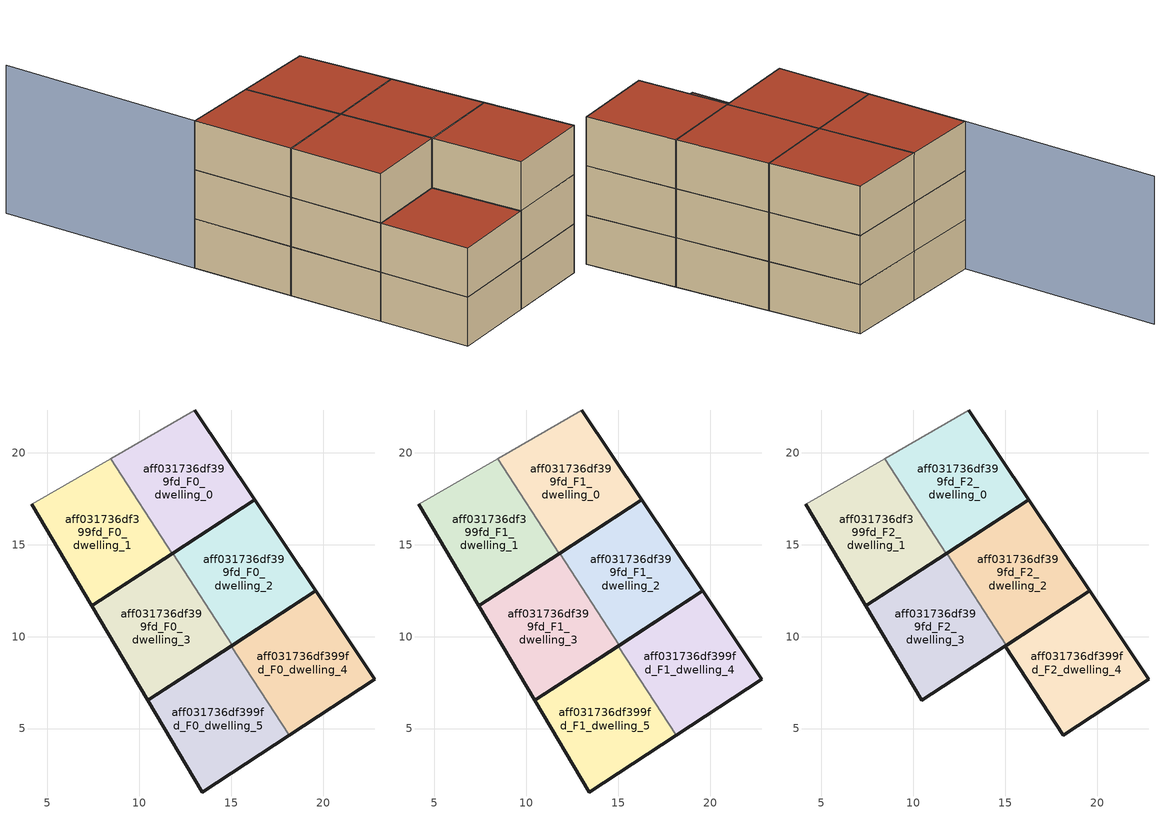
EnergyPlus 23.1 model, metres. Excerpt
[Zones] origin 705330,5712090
aff031736df399fd_F0_dwelling_0
 floor ground (EU_floor_Construction): 16.28,17.44 13.01,22.33 8.43,19.68 11.79,14.52 z0
 wall outside (EU_wall_Construction): 13.01,22.33 16.28,17.44 11.79,14.52 z0:3
 wall to aff031736df399fd_F0_dwelling_1 (EU_wall_Construction): 11.79,14.52 8.43,19.68 z0:3
 wall adiabatic (EU_wall_Construction): 8.43,19.68 13.01,22.33 z0:3
aff031736df399fd_F0_dwelling_1
 floor ground (EU_floor_Construction): 11.79,14.52 8.43,19.68 4.14,17.19 7.41,11.67 z0
 wall outside (EU_wall_Construction): 11.79,14.52 7.41,11.67 4.14,17.19 z0:3
 wall adiabatic (EU_wall_Construction): 4.14,17.19 8.43,19.68 z0:3
aff031736df399fd_F0_dwelling_2
 floor ground (EU_floor_Construction): 19.59,12.48 16.28,17.44 11.81,14.53 15.06,9.53 z0
 wall outside (EU_wall_Construction): 11.81,14.53 16.28,17.44 19.59,12.48 15.06,9.53 z0:3
 wall to aff031736df399fd_F0_dwelling_3 (EU_wall_Construction): 15.06,9.53 11.81,14.53 z0:3
aff031736df399fd_F0_dwelling_3
 floor ground (EU_floor_Construction): 15.06,9.53 11.81,14.53 7.41,11.67 10.45,6.54 z0
 wall outside (EU_wall_Construction): 15.06,9.53 10.45,6.54 7.41,11.67 11.81,14.53 z0:3
aff031736df399fd_F0_dwelling_4
 floor ground (EU_floor_Construction): 22.81,7.68 19.59,12.48 14.99,9.49 18.14,4.64 z0
 wall outside (EU_wall_Construction): 14.99,9.49 19.59,12.48 22.81,7.68 18.14,4.64 z0:3
 wall to aff031736df399fd_F0_dwelling_5 (EU_wall_Construction): 18.14,4.64 14.99,9.49 z0:3
aff031736df399fd_F0_dwelling_5
 floor ground (EU_floor_Construction): 18.14,4.64 14.99,9.49 10.45,6.54 13.41,1.55 z0
 wall outside (EU_wall_Construction): 18.14,4.64 13.41,1.55 10.45,6.54 14.99,9.49 z0:3
aff031736df399fd_F1_dwelling_0
 floor to aff031736df399fd_F0_dwelling_0 (EU_floor_Construction): 16.28,17.44 13.01,22.33 8.43,19.68 11.79,14.52 z3
 wall outside (EU_wall_Construction): 13.01,22.33 16.28,17.44 11.79,14.52 z3:6
 wall to aff031736df399fd_F1_dwelling_1 (EU_wall_Construction): 11.79,14.52 8.43,19.68 z3:6
 wall adiabatic (EU_wall_Construction): 8.43,19.68 13.01,22.33 z3:6
aff031736df399fd_F1_dwelling_1
 floor to aff031736df399fd_F0_dwelling_1 (EU_floor_Construction): 11.79,14.52 8.43,19.68 4.14,17.19 7.41,11.67 z3
 wall outside (EU_wall_Construction): 11.79,14.52 7.41,11.67 4.14,17.19 z3:6
 wall adiabatic (EU_wall_Construction): 4.14,17.19 8.43,19.68 z3:6
aff031736df399fd_F1_dwelling_2
 floor to aff031736df399fd_F0_dwelling_2 (EU_floor_Construction): 19.59,12.48 16.28,17.44 11.81,14.53 15.06,9.53 z3
 wall outside (EU_wall_Construction): 11.81,14.53 16.28,17.44 19.59,12.48 15.06,9.53 z3:6
 wall to aff031736df399fd_F1_dwelling_3 (EU_wall_Construction): 15.06,9.53 11.81,14.53 z3:6
aff031736df399fd_F1_dwelling_3
 floor to aff031736df399fd_F0_dwelling_3 (EU_floor_Construction): 15.06,9.53 11.81,14.53 7.41,11.67 10.45,6.54 z3
 wall outside (EU_wall_Construction): 15.06,9.53 10.45,6.54 7.41,11.67 11.81,14.53 z3:6
aff031736df399fd_F1_dwelling_4
 floor to aff031736df399fd_F0_dwelling_4 (EU_floor_Construction): 22.81,7.68 19.59,12.48 14.99,9.49 18.14,4.64 z3
 wall outside (EU_wall_Construction): 14.99,9.49 19.59,12.48 22.81,7.68 18.14,4.64 z3:6
 wall to aff031736df399fd_F1_dwelling_5 (EU_wall_Construction): 18.14,4.64 14.99,9.49 z3:6
aff031736df399fd_F1_dwelling_5
 floor to aff031736df399fd_F0_dwelling_5 (EU_floor_Construction): 18.14,4.64 14.99,9.49 10.45,6.54 13.41,1.55 z3
 wall outside (EU_wall_Construction): 18.14,4.64 13.41,1.55 10.45,6.54 14.99,9.49 z3:6
 roof outside (EU_roof_Construction): 14.99,9.49 18.14,4.64 13.41,1.55 10.45,6.54 z6
aff031736df399fd_F2_dwelling_0
 floor to aff031736df399fd_F1_dwelling_0 (EU_floor_Construction): 16.28,17.44 13.01,22.33 8.43,19.68 11.79,14.52 z6
 wall outside (EU_wall_Construction): 13.01,22.33 16.28,17.44 11.79,14.52 z6:9
 wall to aff031736df399fd_F2_dwelling_1 (EU_wall_Construction): 11.79,14.52 8.43,19.68 z6:9
 wall adiabatic (EU_wall_Construction): 8.43,19.68 13.01,22.33 z6:9
 roof outside (EU_roof_Construction): 13.01,22.33 16.28,17.44 11.79,14.52 8.43,19.68 z9
aff031736df399fd_F2_dwelling_1
 floor to aff031736df399fd_F1_dwelling_1 (EU_floor_Construction): 11.79,14.52 8.43,19.68 4.14,17.19 7.41,11.67 z6
 wall outside (EU_wall_Construction): 11.79,14.52 7.41,11.67 4.14,17.19 z6:9
 wall adiabatic (EU_wall_Construction): 4.14,17.19 8.43,19.68 z6:9
 roof outside (EU_roof_Construction): 8.43,19.68 11.79,14.52 7.41,11.67 4.14,17.19 z9
aff031736df399fd_F2_dwelling_2
 floor to aff031736df399fd_F1_dwelling_2 (EU_floor_Construction): 19.59,12.48 16.28,17.44 11.81,14.53 15.06,9.53 z6
 wall outside (EU_wall_Construction): 11.81,14.53 16.28,17.44 19.59,12.48 15.06,9.53 z6:9
 wall to aff031736df399fd_F2_dwelling_3 (EU_wall_Construction): 15.06,9.53 11.81,14.53 z6:9
 roof outside (EU_roof_Construction): 16.28,17.44 19.59,12.48 15.06,9.53 11.81,14.53 z9
aff031736df399fd_F2_dwelling_3
 floor to aff031736df399fd_F1_dwelling_3 (EU_floor_Construction): 15.06,9.53 11.81,14.53 7.41,11.67 10.45,6.54 z6
 wall outside (EU_wall_Construction): 15.06,9.53 10.45,6.54 7.41,11.67 11.81,14.53 z6:9
 roof outside (EU_roof_Construction): 11.81,14.53 15.06,9.53 10.45,6.54 7.41,11.67 z9
aff031736df399fd_F2_dwelling_4
 floor to aff031736df399fd_F1_dwelling_4 (EU_floor_Construction): 22.81,7.68 19.59,12.48 14.99,9.49 18.14,4.64 z6
 wall outside (EU_wall_Construction): 22.81,7.68 18.14,4.64 14.99,9.49 19.59,12.48 22.81,7.68 z6:9
 roof outside (EU_roof_Construction): 19.59,12.48 22.81,7.68 18.14,4.64 14.99,9.49 z9
shading: 13.01,22.33 4.15,17.17 / 4.15,17.17 -2.21,28.1 z0:9
[Building]
EU S2 Campaign: North Axis=0; Terrain=City; Solar Distribution=FullExterior
[Site:Location]
London: Latitude=51.5; Longitude=-0.5; Time Zone=0; Elevation=25
[SizingPeriod:WeatherFileDays]
AnnualSizingPeriod: Begin Month=1; Begin Day of Month=1; End Month=12; End Day of Month=31; Day of Week for Start Day=Monday; Use Weather File Daylight Saving Period=No; Use Weather File Rain and Snow Indicators=No
[MATERIAL]
EU_InternalMass_Material: Roughness=MediumRough; Thickness=0.1; Conductivity=1; Density=1800; Specific Heat=900; Thermal Absorptance=0.9; Solar Absorptance=0.7; Visible Absorptance=0.7
[MATERIAL:NOMASS] Roughness=MediumRough; Thermal Absorptance=0.9; Solar Absorptance=0.7; Visible Absorptance=0.7
Name | Thermal Resistance
EU_wall_NoMass | 1.04674
EU_roof_NoMass | 4.32442
EU_floor_NoMass | 2.04616
[CONSTRUCTION]
EU_wall_Construction: EU_wall_NoMass
EU_roof_Construction: EU_roof_NoMass
EU_floor_Construction: EU_floor_NoMass
EU_InternalMass_Construction: EU_InternalMass_Material
[ZONE] Type=1; Multiplier=1; Ceiling Height=autocalculate; Floor Area=autocalculate; Part of Total Floor Area=Yes
Name | Volume
aff031736df399fd_F0_dwelling_0; aff031736df399fd_F1_dwelling_0; aff031736df399fd_F2_dwelling_0 | 95.9963
aff031736df399fd_F0_dwelling_1; aff031736df399fd_F1_dwelling_1; aff031736df399fd_F2_dwelling_1 | 96.0132
aff031736df399fd_F0_dwelling_2; aff031736df399fd_F1_dwelling_2; aff031736df399fd_F2_dwelling_2 | 96.0117
aff031736df399fd_F0_dwelling_3; aff031736df399fd_F1_dwelling_3; aff031736df399fd_F2_dwelling_3 | 96.0103
aff031736df399fd_F0_dwelling_4; aff031736df399fd_F1_dwelling_4; aff031736df399fd_F2_dwelling_4 | 96.0154
aff031736df399fd_F0_dwelling_5; aff031736df399fd_F1_dwelling_5 | 96.0044
[INTERNALMASS] Construction=EU_InternalMass_Construction
Name | Zone or ZoneList | Surface Area
aff031736df399fd_F0_dwelling_0_EU_InternalMass | aff031736df399fd_F0_dwelling_0 | 31.9991
aff031736df399fd_F0_dwelling_1_EU_InternalMass | aff031736df399fd_F0_dwelling_1 | 32.0041
aff031736df399fd_F0_dwelling_2_EU_InternalMass | aff031736df399fd_F0_dwelling_2 | 32.0029
aff031736df399fd_F0_dwelling_3_EU_InternalMass | aff031736df399fd_F0_dwelling_3 | 32.0046
aff031736df399fd_F0_dwelling_4_EU_InternalMass | aff031736df399fd_F0_dwelling_4 | 32.0043
aff031736df399fd_F0_dwelling_5_EU_InternalMass | aff031736df399fd_F0_dwelling_5 | 32.0032
aff031736df399fd_F1_dwelling_0_EU_InternalMass | aff031736df399fd_F1_dwelling_0 | 31.9991
aff031736df399fd_F1_dwelling_1_EU_InternalMass | aff031736df399fd_F1_dwelling_1 | 32.0041
aff031736df399fd_F1_dwelling_2_EU_InternalMass | aff031736df399fd_F1_dwelling_2 | 32.0029
aff031736df399fd_F1_dwelling_3_EU_InternalMass | aff031736df399fd_F1_dwelling_3 | 32.0046
aff031736df399fd_F1_dwelling_4_EU_InternalMass | aff031736df399fd_F1_dwelling_4 | 32.0043
aff031736df399fd_F1_dwelling_5_EU_InternalMass | aff031736df399fd_F1_dwelling_5 | 32.0032
aff031736df399fd_F2_dwelling_0_EU_InternalMass | aff031736df399fd_F2_dwelling_0 | 38.4038
aff031736df399fd_F2_dwelling_1_EU_InternalMass | aff031736df399fd_F2_dwelling_1 | 38.4027
aff031736df399fd_F2_dwelling_2_EU_InternalMass | aff031736df399fd_F2_dwelling_2 | 38.4018
aff031736df399fd_F2_dwelling_3_EU_InternalMass | aff031736df399fd_F2_dwelling_3 | 38.4031
aff031736df399fd_F2_dwelling_4_EU_InternalMass | aff031736df399fd_F2_dwelling_4 | 38.4012
[OTHEREQUIPMENT] Fuel Type=Electricity; Design Level Calculation Method=Watts/Area; Power per Zone Floor Area=1; Fraction Latent=0; Fraction Radiant=0; Fraction Lost=0; Carbon Dioxide Generation Rate=0; EndUse Subcategory=EU_Step8_InternalGains
Name | Zone or ZoneList or Space or SpaceList | Schedule
EU_Step8_InternalGain_aff031736df399fd_F0_dwelling_0_f000 | aff031736df399fd_F0_dwelling_0 | EU_Step8_GainSchedule_aff031736df399fd_F0_dwelling_0_f000
EU_Step8_InternalGain_aff031736df399fd_F0_dwelling_1_f000 | aff031736df399fd_F0_dwelling_1 | EU_Step8_GainSchedule_aff031736df399fd_F0_dwelling_1_f000
EU_Step8_InternalGain_aff031736df399fd_F0_dwelling_2_f000 | aff031736df399fd_F0_dwelling_2 | EU_Step8_GainSchedule_aff031736df399fd_F0_dwelling_2_f000
EU_Step8_InternalGain_aff031736df399fd_F0_dwelling_3_f000 | aff031736df399fd_F0_dwelling_3 | EU_Step8_GainSchedule_aff031736df399fd_F0_dwelling_3_f000
EU_Step8_InternalGain_aff031736df399fd_F0_dwelling_4_f000 | aff031736df399fd_F0_dwelling_4 | EU_Step8_GainSchedule_aff031736df399fd_F0_dwelling_4_f000
EU_Step8_InternalGain_aff031736df399fd_F0_dwelling_5_f000 | aff031736df399fd_F0_dwelling_5 | EU_Step8_GainSchedule_aff031736df399fd_F0_dwelling_5_f000
EU_Step8_InternalGain_aff031736df399fd_F1_dwelling_0_f000 | aff031736df399fd_F1_dwelling_0 | EU_Step8_GainSchedule_aff031736df399fd_F1_dwelling_0_f000
EU_Step8_InternalGain_aff031736df399fd_F1_dwelling_1_f000 | aff031736df399fd_F1_dwelling_1 | EU_Step8_GainSchedule_aff031736df399fd_F1_dwelling_1_f000
EU_Step8_InternalGain_aff031736df399fd_F1_dwelling_2_f000 | aff031736df399fd_F1_dwelling_2 | EU_Step8_GainSchedule_aff031736df399fd_F1_dwelling_2_f000
EU_Step8_InternalGain_aff031736df399fd_F1_dwelling_3_f000 | aff031736df399fd_F1_dwelling_3 | EU_Step8_GainSchedule_aff031736df399fd_F1_dwelling_3_f000
EU_Step8_InternalGain_aff031736df399fd_F1_dwelling_4_f000 | aff031736df399fd_F1_dwelling_4 | EU_Step8_GainSchedule_aff031736df399fd_F1_dwelling_4_f000
EU_Step8_InternalGain_aff031736df399fd_F1_dwelling_5_f000 | aff031736df399fd_F1_dwelling_5 | EU_Step8_GainSchedule_aff031736df399fd_F1_dwelling_5_f000
EU_Step8_InternalGain_aff031736df399fd_F2_dwelling_0_f000 | aff031736df399fd_F2_dwelling_0 | EU_Step8_GainSchedule_aff031736df399fd_F2_dwelling_0_f000
EU_Step8_InternalGain_aff031736df399fd_F2_dwelling_1_f000 | aff031736df399fd_F2_dwelling_1 | EU_Step8_GainSchedule_aff031736df399fd_F2_dwelling_1_f000
EU_Step8_InternalGain_aff031736df399fd_F2_dwelling_2_f000 | aff031736df399fd_F2_dwelling_2 | EU_Step8_GainSchedule_aff031736df399fd_F2_dwelling_2_f000
EU_Step8_InternalGain_aff031736df399fd_F2_dwelling_3_f000 | aff031736df399fd_F2_dwelling_3 | EU_Step8_GainSchedule_aff031736df399fd_F2_dwelling_3_f000
EU_Step8_InternalGain_aff031736df399fd_F2_dwelling_4_f000 | aff031736df399fd_F2_dwelling_4 | EU_Step8_GainSchedule_aff031736df399fd_F2_dwelling_4_f000
[ZONEVENTILATION:DESIGNFLOWRATE] Schedule=EU_AlwaysOn; Design Flow Rate Calculation Method=AirChanges/Hour; Air Changes per Hour=0.488719; Ventilation Type=Natural; Fan Pressure Rise=0; Fan Total Efficiency=1; Constant Term Coefficient=1; Temperature Term Coefficient=0; Velocity Term Coefficient=0; Velocity Squared Term Coefficient=0; Minimum Indoor Temperature=-100; Maximum Indoor Temperature=100; Delta Temperature=-100; Minimum Outdoor Temperature=-100; Maximum Outdoor Temperature=100; Maximum Wind Speed=40
Name | Zone or ZoneList or Space or SpaceList
EU_ConstantAir_aff031736df399fd_F0_dwelling_0 | aff031736df399fd_F0_dwelling_0
EU_ConstantAir_aff031736df399fd_F0_dwelling_1 | aff031736df399fd_F0_dwelling_1
EU_ConstantAir_aff031736df399fd_F0_dwelling_2 | aff031736df399fd_F0_dwelling_2
EU_ConstantAir_aff031736df399fd_F0_dwelling_3 | aff031736df399fd_F0_dwelling_3
EU_ConstantAir_aff031736df399fd_F0_dwelling_4 | aff031736df399fd_F0_dwelling_4
EU_ConstantAir_aff031736df399fd_F0_dwelling_5 | aff031736df399fd_F0_dwelling_5
EU_ConstantAir_aff031736df399fd_F1_dwelling_0 | aff031736df399fd_F1_dwelling_0
EU_ConstantAir_aff031736df399fd_F1_dwelling_1 | aff031736df399fd_F1_dwelling_1
EU_ConstantAir_aff031736df399fd_F1_dwelling_2 | aff031736df399fd_F1_dwelling_2
EU_ConstantAir_aff031736df399fd_F1_dwelling_3 | aff031736df399fd_F1_dwelling_3
EU_ConstantAir_aff031736df399fd_F1_dwelling_4 | aff031736df399fd_F1_dwelling_4
EU_ConstantAir_aff031736df399fd_F1_dwelling_5 | aff031736df399fd_F1_dwelling_5
EU_ConstantAir_aff031736df399fd_F2_dwelling_0 | aff031736df399fd_F2_dwelling_0
EU_ConstantAir_aff031736df399fd_F2_dwelling_1 | aff031736df399fd_F2_dwelling_1
EU_ConstantAir_aff031736df399fd_F2_dwelling_2 | aff031736df399fd_F2_dwelling_2
EU_ConstantAir_aff031736df399fd_F2_dwelling_3 | aff031736df399fd_F2_dwelling_3
EU_ConstantAir_aff031736df399fd_F2_dwelling_4 | aff031736df399fd_F2_dwelling_4
[HVACTEMPLATE:THERMOSTAT] Constant Heating Setpoint=20; Constant Cooling Setpoint=50
EU_HeatOnly_aff031736df399fd_F0_dwelling_0; EU_HeatOnly_aff031736df399fd_F0_dwelling_1; EU_HeatOnly_aff031736df399fd_F0_dwelling_2; EU_HeatOnly_aff031736df399fd_F0_dwelling_3; EU_HeatOnly_aff031736df399fd_F0_dwelling_4; EU_HeatOnly_aff031736df399fd_F0_dwelling_5; EU_HeatOnly_aff031736df399fd_F1_dwelling_0; EU_HeatOnly_aff031736df399fd_F1_dwelling_1; EU_HeatOnly_aff031736df399fd_F1_dwelling_2; EU_HeatOnly_aff031736df399fd_F1_dwelling_3; EU_HeatOnly_aff031736df399fd_F1_dwelling_4; EU_HeatOnly_aff031736df399fd_F1_dwelling_5; EU_HeatOnly_aff031736df399fd_F2_dwelling_0; EU_HeatOnly_aff031736df399fd_F2_dwelling_1; EU_HeatOnly_aff031736df399fd_F2_dwelling_2; EU_HeatOnly_aff031736df399fd_F2_dwelling_3; EU_HeatOnly_aff031736df399fd_F2_dwelling_4
[HVACTEMPLATE:ZONE:IDEALLOADSAIRSYSTEM] System Availability Schedule=EU_AlwaysOn; Maximum Heating Supply Air Temperature=50; Minimum Cooling Supply Air Temperature=13; Maximum Heating Supply Air Humidity Ratio=0.0156; Minimum Cooling Supply Air Humidity Ratio=0.0077; Heating Limit=NoLimit; Cooling Limit=NoLimit; Heating Availability Schedule=EU_AlwaysOn; Cooling Availability Schedule=EU_CoolingOff; Dehumidification Control Type=ConstantSensibleHeatRatio; Cooling Sensible Heat Ratio=0.7; Dehumidification Setpoint=60; Humidification Control Type=None; Humidification Setpoint=30; Outdoor Air Method=None; Outdoor Air Flow Rate per Person=0.00944; Outdoor Air Flow Rate per Zone Floor Area=0; Outdoor Air Flow Rate per Zone=0; Demand Controlled Ventilation Type=None; Outdoor Air Economizer Type=NoEconomizer; Heat Recovery Type=None; Sensible Heat Recovery Effectiveness=0.7; Latent Heat Recovery Effectiveness=0.65
Name | Template Thermostat
aff031736df399fd_F0_dwelling_0 | EU_HeatOnly_aff031736df399fd_F0_dwelling_0
aff031736df399fd_F0_dwelling_1 | EU_HeatOnly_aff031736df399fd_F0_dwelling_1
aff031736df399fd_F0_dwelling_2 | EU_HeatOnly_aff031736df399fd_F0_dwelling_2
aff031736df399fd_F0_dwelling_3 | EU_HeatOnly_aff031736df399fd_F0_dwelling_3
aff031736df399fd_F0_dwelling_4 | EU_HeatOnly_aff031736df399fd_F0_dwelling_4
aff031736df399fd_F0_dwelling_5 | EU_HeatOnly_aff031736df399fd_F0_dwelling_5
aff031736df399fd_F1_dwelling_0 | EU_HeatOnly_aff031736df399fd_F1_dwelling_0
aff031736df399fd_F1_dwelling_1 | EU_HeatOnly_aff031736df399fd_F1_dwelling_1
aff031736df399fd_F1_dwelling_2 | EU_HeatOnly_aff031736df399fd_F1_dwelling_2
aff031736df399fd_F1_dwelling_3 | EU_HeatOnly_aff031736df399fd_F1_dwelling_3
aff031736df399fd_F1_dwelling_4 | EU_HeatOnly_aff031736df399fd_F1_dwelling_4
aff031736df399fd_F1_dwelling_5 | EU_HeatOnly_aff031736df399fd_F1_dwelling_5
aff031736df399fd_F2_dwelling_0 | EU_HeatOnly_aff031736df399fd_F2_dwelling_0
aff031736df399fd_F2_dwelling_1 | EU_HeatOnly_aff031736df399fd_F2_dwelling_1
aff031736df399fd_F2_dwelling_2 | EU_HeatOnly_aff031736df399fd_F2_dwelling_2
aff031736df399fd_F2_dwelling_3 | EU_HeatOnly_aff031736df399fd_F2_dwelling_3
aff031736df399fd_F2_dwelling_4 | EU_HeatOnly_aff031736df399fd_F2_dwelling_4
[SIZING:ZONE] Zone Cooling Design Supply Air Temperature Input Method=SupplyAirTemperature; Zone Cooling Design Supply Air Temperature=13; Zone Heating Design Supply Air Temperature Input Method=SupplyAirTemperature; Zone Heating Design Supply Air Temperature=50; Zone Cooling Design Supply Air Humidity Ratio=0.008; Zone Heating Design Supply Air Humidity Ratio=0.008; Cooling Design Air Flow Method=DesignDay; Cooling Design Air Flow Rate=0; Cooling Minimum Air Flow per Zone Floor Area=0.000762; Cooling Minimum Air Flow=0; Cooling Minimum Air Flow Fraction=0.2; Heating Design Air Flow Method=DesignDay; Heating Design Air Flow Rate=0; Heating Maximum Air Flow per Zone Floor Area=0.002032; Heating Maximum Air Flow=0.141576; Heating Maximum Air Flow Fraction=0.3; Account for Dedicated Outdoor Air System=No; Dedicated Outdoor Air System Control Strategy=NeutralSupplyAir; Dedicated Outdoor Air Low Setpoint Temperature for Design=autosize; Dedicated Outdoor Air High Setpoint Temperature for Design=autosize; Zone Load Sizing Method=Sensible Load Only No Latent Load; Zone Latent Cooling Design Supply Air Humidity Ratio Input Method=HumidityRatioDifference; Zone Cooling Design Supply Air Humidity Ratio Difference=0.005; Zone Latent Heating Design Supply Air Humidity Ratio Input Method=HumidityRatioDifference; Zone Humidification Design Supply Air Humidity Ratio Difference=0.005
aff031736df399fd_F0_dwelling_0; aff031736df399fd_F0_dwelling_1; aff031736df399fd_F0_dwelling_2; aff031736df399fd_F0_dwelling_3; aff031736df399fd_F0_dwelling_4; aff031736df399fd_F0_dwelling_5; aff031736df399fd_F1_dwelling_0; aff031736df399fd_F1_dwelling_1; aff031736df399fd_F1_dwelling_2; aff031736df399fd_F1_dwelling_3; aff031736df399fd_F1_dwelling_4; aff031736df399fd_F1_dwelling_5; aff031736df399fd_F2_dwelling_0; aff031736df399fd_F2_dwelling_1; aff031736df399fd_F2_dwelling_2; aff031736df399fd_F2_dwelling_3; aff031736df399fd_F2_dwelling_4
[SCHEDULE:CONSTANT]
Name | Hourly Value
EU_AlwaysOn | 1
EU_CoolingOff | 0
[SCHEDULE:FILE] Column Number=1; Rows to Skip at Top=0; Number of Hours of Data=8760; Column Separator=Comma; Interpolate to Timestep=No; Minutes per Item=60; Adjust Schedule for Daylight Savings=Yes
Name | File
EU_Step8_GainSchedule_aff031736df399fd_F0_dwelling_0_f000 | ../../schedules/aff031736df399fd/aff031736df399fd_F0_dwelling_0_f000_gain.csv
EU_Step8_GainSchedule_aff031736df399fd_F0_dwelling_1_f000 | ../../schedules/aff031736df399fd/aff031736df399fd_F0_dwelling_1_f000_gain.csv
EU_Step8_GainSchedule_aff031736df399fd_F0_dwelling_2_f000 | ../../schedules/aff031736df399fd/aff031736df399fd_F0_dwelling_2_f000_gain.csv
EU_Step8_GainSchedule_aff031736df399fd_F0_dwelling_3_f000 | ../../schedules/aff031736df399fd/aff031736df399fd_F0_dwelling_3_f000_gain.csv
EU_Step8_GainSchedule_aff031736df399fd_F0_dwelling_4_f000 | ../../schedules/aff031736df399fd/aff031736df399fd_F0_dwelling_4_f000_gain.csv
EU_Step8_GainSchedule_aff031736df399fd_F0_dwelling_5_f000 | ../../schedules/aff031736df399fd/aff031736df399fd_F0_dwelling_5_f000_gain.csv
EU_Step8_GainSchedule_aff031736df399fd_F1_dwelling_0_f000 | ../../schedules/aff031736df399fd/aff031736df399fd_F1_dwelling_0_f000_gain.csv
EU_Step8_GainSchedule_aff031736df399fd_F1_dwelling_1_f000 | ../../schedules/aff031736df399fd/aff031736df399fd_F1_dwelling_1_f000_gain.csv
EU_Step8_GainSchedule_aff031736df399fd_F1_dwelling_2_f000 | ../../schedules/aff031736df399fd/aff031736df399fd_F1_dwelling_2_f000_gain.csv
EU_Step8_GainSchedule_aff031736df399fd_F1_dwelling_3_f000 | ../../schedules/aff031736df399fd/aff031736df399fd_F1_dwelling_3_f000_gain.csv
EU_Step8_GainSchedule_aff031736df399fd_F1_dwelling_4_f000 | ../../schedules/aff031736df399fd/aff031736df399fd_F1_dwelling_4_f000_gain.csv
EU_Step8_GainSchedule_aff031736df399fd_F1_dwelling_5_f000 | ../../schedules/aff031736df399fd/aff031736df399fd_F1_dwelling_5_f000_gain.csv
EU_Step8_GainSchedule_aff031736df399fd_F2_dwelling_0_f000 | ../../schedules/aff031736df399fd/aff031736df399fd_F2_dwelling_0_f000_gain.csv
EU_Step8_GainSchedule_aff031736df399fd_F2_dwelling_1_f000 | ../../schedules/aff031736df399fd/aff031736df399fd_F2_dwelling_1_f000_gain.csv
EU_Step8_GainSchedule_aff031736df399fd_F2_dwelling_2_f000 | ../../schedules/aff031736df399fd/aff031736df399fd_F2_dwelling_2_f000_gain.csv
EU_Step8_GainSchedule_aff031736df399fd_F2_dwelling_3_f000 | ../../schedules/aff031736df399fd/aff031736df399fd_F2_dwelling_3_f000_gain.csv
EU_Step8_GainSchedule_aff031736df399fd_F2_dwelling_4_f000 | ../../schedules/aff031736df399fd/aff031736df399fd_F2_dwelling_4_f000_gain.csv
